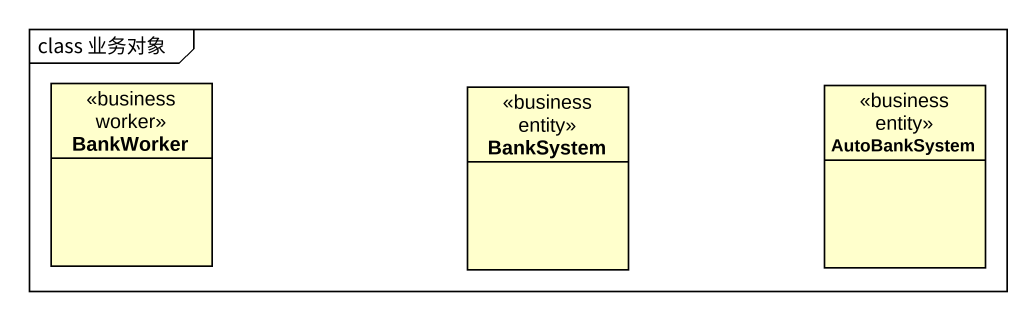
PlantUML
@startuml
mainframe class 业务对象
hide circle
hide empty members
class BankWorker <<business worker>>
class BankSystem <<business entity>>
class AutoBankSystem <<business entity>>
@enduml
